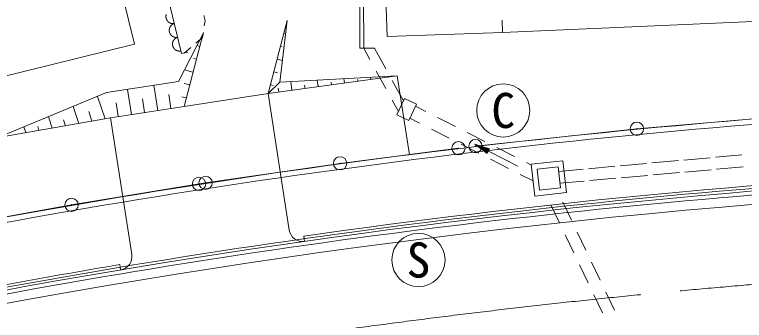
# Model space of a CAD drawing. Units: millimetres, scale not verified. Extents: x 40000 to 680000, y 20000 to 380000.
# Drawn here: x 171144 to 198600, y 303708 to 315207 of the extents above; entities that cross this region are included whole.
import ezdxf
from ezdxf.enums import TextEntityAlignment as Align

# ---------------------------------------------------------------- set-up
doc = ezdxf.new("R2010")
doc.units = ezdxf.units.MM
doc.header["$LTSCALE"] = 1000
doc.header["$PDMODE"] = 32
doc.header["$PDSIZE"] = 500
doc.linetypes.add('CHAIN', pattern=[18.5, 12, -1.5, 3.5, -1.5])
for name, color, linetype, lineweight in [('M-BGD', 7, 'Continuous', 13), ('M-BMK', 2, 'CHAIN', 13), ('M-BMK-ROW', 30, 'Continuous', 13), ('M-STR-HTXT', 7, 'Continuous', 13), ('M-STR-STRC', 7, 'Continuous', 13)]:
    doc.layers.add(name, color=color, linetype=linetype, lineweight=lineweight)
doc.styles.add('ＭＳ ゴシック', font='')
doc.styles.get('ＭＳ ゴシック').set_extended_font_data('MS Gothic')

msp = doc.modelspace()

# ---------------------------------------------------------------- linework, layer by layer
at = {"layer": 'M-BGD'}
for p, q in [((173515, 322762), (175654, 314090)), ((184278, 313943), (184271, 321972)), ((184902, 321985), (185156, 314389)), ((184128, 313943), (184122, 320969)), ((177421, 313740), (175792, 320556)), ((178310, 314972), (178261, 315172)), ((178282, 314784), (178310, 314972)), ((180683, 312244), (181402, 314986)), ((181123, 312667), (181402, 314986)), ((189505, 314535), (189489, 314992)), ((189505, 314535), (199505, 314974)), ((178237, 314495), (177305, 312691)), ((177518, 311753), (178237, 314495)), ((178217, 314349), (178245, 314537)), ((181276, 314503), (181342, 314485)), ((185156, 314389), (189505, 314535)), ((177963, 314136), (178217, 314349)), ((175654, 314090), (165072, 311480)), ((177518, 313763), (177772, 313975)), ((178002, 314040), (178110, 314012)), ((181149, 314019), (181216, 314001)), ((184278, 313943), (184128, 313943)), ((184678, 313944), (184278, 313943)), ((184510, 313522), (184278, 313943)), ((185105, 313170), (184678, 313944)), ((177421, 313740), (177664, 313798)), ((177872, 313557), (177983, 313528)), ((181022, 313535), (181222, 313483)), ((177532, 313130), (177856, 313044)), ((180895, 313052), (181038, 313014)), ((185114, 312428), (184751, 313084)), ((180683, 312244), (185538, 312909)), ((181123, 312667), (185538, 312909)), ((182532, 312744), (182566, 312502)), ((183534, 312799), (183556, 312637)), ((184043, 312766), (184052, 312705)), ((184536, 312854), (184547, 312773)), ((185773, 311959), (185346, 312732)), ((185538, 312909), (185998, 309938)), ((174607, 312273), (177305, 312691)), ((176529, 311600), (176382, 312548)), ((177519, 312616), (177730, 312561)), ((180683, 312244), (181123, 312667)), ((180768, 312568), (180877, 312539)), ((181059, 312447), (181080, 312298)), ((181531, 312689), (181575, 312366)), ((182053, 312557), (182070, 312434)), ((183048, 312668), (183061, 312570)), ((174607, 312273), (170518, 310585)), ((175541, 311446), (175394, 312395)), ((177024, 311676), (176943, 312198)), ((180683, 312244), (177518, 311753)), ((181480, 307105), (180683, 312244)), ((174554, 311289), (174269, 312133)), ((176035, 311523), (175954, 312045)), ((177436, 312121), (177603, 312077)), ((185587, 311569), (185355, 311990)), ((185527, 311443), (185819, 312056)), ((186270, 311841), (185819, 312056)), ((173558, 311115), (173343, 311751)), ((174754, 311324), (177518, 311753)), ((175047, 311370), (174966, 311892)), ((185979, 311228), (186270, 311841)), ((186612, 311567), (186232, 311761)), ((172561, 310942), (172416, 311369)), ((174056, 311202), (173935, 311559)), ((185979, 311228), (185527, 311443)), ((174754, 311324), (170518, 310585)), ((173059, 311029), (172983, 311255)), ((174754, 311324), (175551, 306186)), ((186379, 311125), (186017, 311309)), ((187727, 311001), (187058, 311341)), ((171564, 310768), (171490, 310986)), ((172062, 310855), (172014, 310998)), ((187493, 310559), (186824, 310899)), ((188841, 310435), (188172, 310774)), ((188607, 309993), (187939, 310332)), ((188453, 310337), (188935, 310001)), ((188453, 310337), (188941, 310013)), ((188453, 310337), (188947, 310025)), ((188453, 310337), (188953, 310036)), ((188453, 310337), (188961, 310052)), ((188453, 310337), (188968, 310067)), ((188453, 310337), (188979, 310088)), ((188453, 310337), (188984, 310098)), ((188453, 310337), (188990, 310110)), ((188453, 310337), (188996, 310121)), ((188453, 310337), (189000, 310129)), ((188453, 310337), (189005, 310140)), ((188453, 310337), (189011, 310151)), ((188453, 310337), (188928, 309988)), ((188453, 310337), (189015, 310159)), ((190079, 309511), (188453, 310337)), ((189015, 310159), (188928, 309988)), ((189955, 309868), (189287, 310208)), ((189722, 309426), (189053, 309766)), ((190580, 309577), (191773, 309707)), ((191773, 309707), (191903, 308514)), ((195122, 309627), (196118, 309716)), ((196317, 309734), (197313, 309823)), ((197512, 309841), (198508, 309930)), ((190583, 309549), (190401, 309642)), ((190580, 309577), (190710, 308385)), ((190800, 309400), (191596, 309487)), ((191596, 309487), (191682, 308691)), ((192732, 309413), (193728, 309502)), ((193927, 309520), (194923, 309609)), ((197553, 309393), (198549, 309482)), ((190648, 308956), (190167, 309200)), ((190800, 309400), (190887, 308605)), ((191615, 309313), (192532, 309395)), ((193967, 309072), (194963, 309161)), ((195162, 309179), (196158, 309268)), ((196357, 309286), (197353, 309375)), ((191655, 308865), (192572, 308947)), ((192772, 308965), (193768, 309054)), ((190887, 308605), (191682, 308691)), ((190710, 308385), (191903, 308514)), ((191642, 307379), (191318, 308055)), ((192094, 307475), (191771, 308152)), ((192633, 306347), (192310, 307024)), ((182023, 306880), (182052, 306682)), ((192180, 306251), (191857, 306927)), ((193172, 305219), (192849, 305896)), ((175101, 305806), (175134, 305609)), ((192719, 305123), (192396, 305799)), ((193711, 304091), (193387, 304768)), ((193258, 303995), (192935, 304672))]:
    msp.add_line(p, q, dxfattribs=at)
for points in [[(176850, 315209), (176849, 315205), (176847, 315200), (176846, 315196), (176845, 315191), (176844, 315186), (176843, 315182), (176842, 315177), (176842, 315173), (176841, 315168), (176840, 315163), (176840, 315159), (176839, 315154), (176839, 315149), (176839, 315145), (176839, 315140), (176839, 315135), (176839, 315131), (176839, 315126), (176839, 315121), (176839, 315117), (176839, 315112), (176840, 315107), (176840, 315103), (176841, 315098), (176841, 315093), (176842, 315089), (176843, 315084), (176844, 315080), (176845, 315075), (176846, 315071), (176847, 315066), (176848, 315061), (176849, 315057), (176851, 315053), (176852, 315048), (176854, 315044), (176855, 315039), (176857, 315035), (176859, 315031), (176861, 315026), (176863, 315022), (176864, 315018), (176867, 315014), (176869, 315009), (176871, 315005), (176873, 315001), (176875, 314997), (176878, 314993), (176880, 314989), (176883, 314985), (176886, 314981), (176888, 314978), (176891, 314974), (176894, 314970), (176897, 314966), (176900, 314963), (176903, 314959), (176906, 314956), (176909, 314952), (176912, 314949), (176915, 314945), (176919, 314942), (176922, 314939), (176925, 314936), (176929, 314933), (176932, 314930), (176936, 314927), (176940, 314924), (176943, 314921), (176947, 314918), (176951, 314915), (176955, 314913), (176959, 314910), (176962, 314907), (176966, 314905), (176970, 314903), (176975, 314900), (176979, 314898), (176983, 314896), (176987, 314894), (176991, 314892), (176995, 314890), (177000, 314888), (177004, 314886), (177008, 314884), (177013, 314883), (177017, 314881), (177022, 314880), (177026, 314878), (177030, 314877), (177035, 314876), (177039, 314874), (177044, 314873), (177049, 314872), (177053, 314871), (177058, 314870), (177062, 314870), (177067, 314869), (177072, 314868), (177076, 314868), (177081, 314867), (177086, 314867), (177090, 314867), (177095, 314866), (177100, 314866), (177104, 314866), (177109, 314866), (177114, 314866), (177118, 314867), (177123, 314867), (177128, 314867), (177132, 314868), (177137, 314868), (177142, 314869), (177146, 314869), (177151, 314870)], [(177151, 314870), (177146, 314869), (177142, 314867), (177137, 314866), (177133, 314864), (177129, 314862), (177124, 314861), (177120, 314859), (177116, 314857), (177112, 314855), (177107, 314853), (177103, 314851), (177099, 314848), (177095, 314846), (177091, 314844), (177087, 314841), (177083, 314839), (177079, 314836), (177075, 314834), (177072, 314831), (177068, 314828), (177064, 314825), (177061, 314822), (177057, 314819), (177053, 314816), (177050, 314813), (177046, 314810), (177043, 314807), (177040, 314803), (177036, 314800), (177033, 314797), (177030, 314793), (177027, 314790), (177024, 314786), (177021, 314783), (177018, 314779), (177015, 314775), (177012, 314771), (177010, 314768), (177007, 314764), (177005, 314760), (177002, 314756), (177000, 314752), (176997, 314748), (176995, 314744), (176993, 314740), (176991, 314736), (176989, 314731), (176987, 314727), (176985, 314723), (176983, 314719), (176981, 314714), (176979, 314710), (176978, 314706), (176976, 314701), (176975, 314697), (176973, 314692), (176972, 314688), (176971, 314683), (176970, 314679), (176969, 314674), (176968, 314670), (176967, 314665), (176966, 314660), (176965, 314656), (176964, 314651), (176964, 314647), (176963, 314642), (176963, 314637), (176963, 314633), (176962, 314628), (176962, 314623), (176962, 314619), (176962, 314614), (176962, 314609), (176962, 314605), (176963, 314600), (176963, 314595), (176963, 314591), (176964, 314586), (176964, 314581), (176965, 314577), (176966, 314572), (176966, 314567), (176967, 314563), (176968, 314558), (176969, 314554), (176970, 314549), (176972, 314545), (176973, 314540), (176974, 314536), (176976, 314531), (176977, 314527), (176979, 314522), (176981, 314518), (176982, 314514), (176984, 314509), (176986, 314505), (176988, 314501), (176990, 314497), (176992, 314493), (176994, 314488), (176997, 314484), (176999, 314480), (177001, 314476), (177004, 314472), (177006, 314468), (177009, 314465), (177012, 314461), (177014, 314457), (177017, 314453), (177020, 314450), (177023, 314446), (177026, 314442), (177029, 314439), (177032, 314435), (177036, 314432), (177039, 314429), (177042, 314425), (177045, 314422), (177049, 314419), (177052, 314416), (177056, 314413), (177059, 314410), (177063, 314407), (177067, 314404), (177071, 314401), (177074, 314398), (177078, 314396), (177082, 314393), (177086, 314391), (177090, 314388), (177094, 314386), (177098, 314383), (177102, 314381), (177106, 314379), (177110, 314377), (177115, 314375), (177119, 314373), (177123, 314371), (177127, 314369), (177132, 314367), (177136, 314366), (177141, 314364), (177145, 314363), (177149, 314361), (177154, 314360), (177158, 314359), (177163, 314358), (177168, 314356), (177172, 314355), (177177, 314354), (177181, 314354), (177186, 314353), (177190, 314352), (177195, 314351), (177200, 314351), (177204, 314350), (177209, 314350), (177214, 314350), (177218, 314350), (177223, 314349), (177228, 314349), (177232, 314349), (177237, 314350), (177242, 314350), (177246, 314350), (177251, 314350), (177256, 314351), (177260, 314351), (177265, 314352), (177270, 314353), (177274, 314353)], [(177274, 314353), (177270, 314352), (177265, 314351), (177261, 314349), (177257, 314347), (177252, 314346), (177248, 314344), (177244, 314342), (177239, 314340), (177235, 314338), (177231, 314336), (177227, 314334), (177223, 314332), (177219, 314329), (177215, 314327), (177211, 314324), (177207, 314322), (177203, 314319), (177199, 314317), (177195, 314314), (177191, 314311), (177188, 314308), (177184, 314305), (177180, 314302), (177177, 314299), (177173, 314296), (177170, 314293), (177167, 314290), (177163, 314287), (177160, 314283), (177157, 314280), (177154, 314276), (177150, 314273), (177147, 314269), (177144, 314266), (177142, 314262), (177139, 314258), (177136, 314255), (177133, 314251), (177131, 314247), (177128, 314243), (177126, 314239), (177123, 314235), (177121, 314231), (177119, 314227), (177116, 314223), (177114, 314219), (177112, 314215), (177110, 314210), (177108, 314206), (177106, 314202), (177105, 314197), (177103, 314193), (177101, 314189), (177100, 314184), (177098, 314180), (177097, 314175), (177096, 314171), (177094, 314166), (177093, 314162), (177092, 314157), (177091, 314153), (177090, 314148), (177089, 314144), (177089, 314139), (177088, 314134), (177087, 314130), (177087, 314125), (177086, 314120), (177086, 314116), (177086, 314111), (177086, 314106), (177086, 314102), (177086, 314097), (177086, 314092), (177086, 314088), (177086, 314083), (177086, 314078), (177087, 314074), (177087, 314069), (177088, 314064), (177088, 314060), (177089, 314055), (177090, 314051), (177091, 314046), (177092, 314041), (177093, 314037), (177094, 314032), (177095, 314028), (177096, 314023), (177098, 314019), (177099, 314014), (177101, 314010), (177102, 314006), (177104, 314001), (177106, 313997), (177108, 313993), (177110, 313988), (177112, 313984), (177114, 313980), (177116, 313976), (177118, 313972), (177120, 313968), (177122, 313963), (177125, 313959), (177127, 313955), (177130, 313952), (177133, 313948), (177135, 313944), (177138, 313940), (177141, 313936), (177144, 313933), (177147, 313929), (177150, 313925), (177153, 313922), (177156, 313919), (177159, 313915), (177162, 313912), (177166, 313908), (177169, 313905), (177172, 313902), (177176, 313899), (177179, 313896), (177183, 313893), (177187, 313890), (177190, 313887), (177194, 313884), (177198, 313882), (177202, 313879), (177206, 313876), (177210, 313874), (177213, 313871), (177217, 313869), (177222, 313867), (177226, 313864), (177230, 313862), (177234, 313860), (177238, 313858), (177242, 313856), (177247, 313854), (177251, 313852), (177255, 313851), (177260, 313849), (177264, 313847), (177269, 313846), (177273, 313844), (177277, 313843), (177282, 313842), (177286, 313841), (177291, 313840), (177296, 313839), (177300, 313838), (177305, 313837), (177309, 313836), (177314, 313835), (177319, 313835), (177323, 313834), (177328, 313834), (177333, 313833), (177337, 313833), (177342, 313833), (177347, 313833), (177351, 313833), (177356, 313833), (177361, 313833), (177365, 313833), (177370, 313833), (177375, 313834), (177379, 313834), (177384, 313834), (177389, 313835), (177393, 313836), (177398, 313837)]]:
    msp.add_lwpolyline(points, dxfattribs=at)
for centre, radius, start, end in [((222033, 26015), 286200, 92.9717, 101.4192), ((222033, 26015), 286000, 92.9537, 101.4185), ((222033, 26015), 283600, 92.9537, 101.39787), ((222033, 26015), 283700, 92.9537, 98.10724), ((222033, 26015), 283500, 92.9537, 106.65965), ((222033, 26015), 283350, 92.9537, 101.39781), ((181975, 307176), 500, 188.1589, 278.8146), ((175058, 306103), 500, 278.8144, 9.4703), ((222033, 26015), 283700, 99.52199, 101.31745)]:
    msp.add_arc(centre, radius, start, end, dxfattribs=at)
at = {"layer": 'M-BMK'}
msp.add_arc((222032, 26015), 280000, 88.03282, 99.74853, dxfattribs=at)
at = {"layer": 'M-BMK-ROW'}
for p, q in [((194556, 310914), (200668, 311437)), ((188484, 310263), (194556, 310914)), ((183388, 309614), (187843, 310182)), ((178331, 308880), (183388, 309614)), ((178083, 308839), (178331, 308880)), ((173287, 308054), (178083, 308839)), ((168259, 307139), (173287, 308054))]:
    msp.add_line(p, q, dxfattribs=at)
for centre in [(194556, 310914), (187843, 310182), (188484, 310263), (183388, 309614), (178083, 308839), (178331, 308880), (173287, 308054)]:
    msp.add_circle(centre, 250, dxfattribs=at)
for p in [(194556, 310914), (187843, 310182), (188484, 310263), (183388, 309614), (178083, 308839), (178331, 308880), (173287, 308054)]:
    msp.add_point(p, dxfattribs=at)
at = {"layer": 'M-STR-HTXT'}
for centre in [(189528, 311603), (186337, 305980)]:
    msp.add_circle(centre, 1000, dxfattribs=at)
at = {"layer": 'M-STR-STRC'}
msp.add_arc((222033, 26015), 283000, 92.9537, 110.90351, dxfattribs=at)

# ---------------------------------------------------------------- texts
at = {"layer": 'M-STR-HTXT', "style": 'ＭＳ ゴシック'}
for s, p in [('C', (189528, 311603)), ('S', (186337, 305980))]:
    msp.add_text(s, height=1320, dxfattribs=at).set_placement(p, align=Align.MIDDLE_CENTER)

doc.saveas('drawing.dxf')
